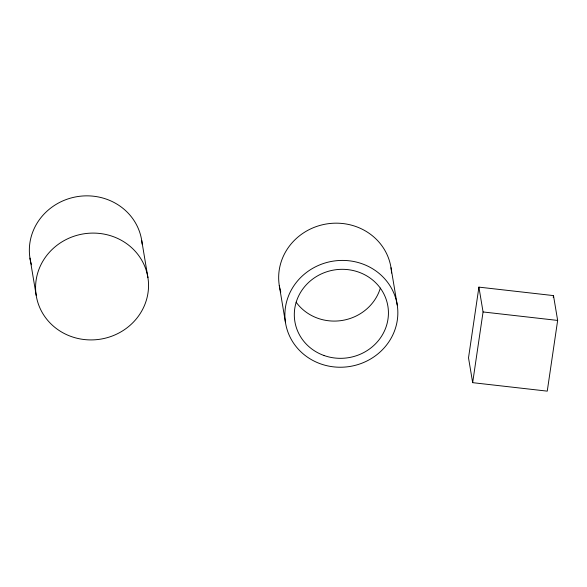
<?xml version="1.0" encoding="UTF-8"?>
<svg xmlns="http://www.w3.org/2000/svg" width="587" height="587" viewBox="0 0 587 587"><rect width="100%" height="100%" fill="white"/><g stroke="black" fill="none" stroke-linecap="round" stroke-linejoin="round"><path stroke-width="0.88" d="M478.911 287.124L468.514 357.835L472.667 382.665L547.253 391.14L557.65 320.429L553.497 295.599L478.911 287.124L483.064 311.954L472.667 382.665M553.225 297.411L553.497 295.599M483.064 311.954L557.65 320.429M391.008 267.738L397.238 304.983A56.565 53.322 -9.5 0 1 320.605 363.867A56.565 53.322 -9.5 0 1 306.267 272.625A56.565 53.322 -9.5 0 1 397.238 304.983M279.265 285.421L285.502 322.667M141.702 240.413L147.931 277.666A56.565 53.322 -9.5 0 1 71.298 336.549A56.565 53.322 -9.5 0 1 56.961 245.307A56.565 53.322 -9.5 0 1 147.931 277.666M29.959 258.104L36.196 295.349M31.478 264.781A56.565 53.322 -9.5 0 1 75.958 196.858A56.565 53.322 -9.5 0 1 142.149 244.199M280.791 292.099A56.565 53.322 -9.5 0 1 326.064 224.036A56.565 53.322 -9.5 0 1 391.558 273.036M380.354 288.107A47.136 44.436 -9.5 0 1 342.448 320.407A47.136 44.436 -9.5 0 1 296.112 302.173M324.068 355.524A47.136 44.436 -9.5 0 0 387.926 306.458A47.136 44.436 -9.5 0 0 312.115 279.493A47.136 44.436 -9.5 0 0 324.068 355.524"/></g></svg>
